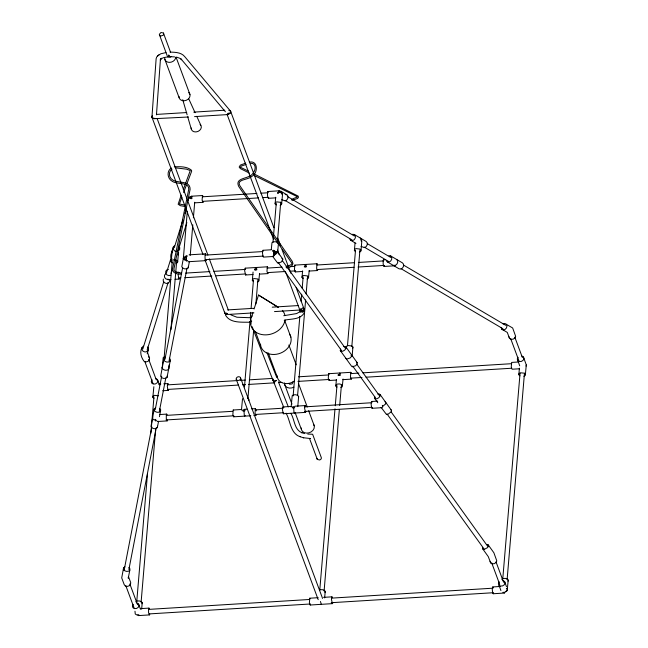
<?xml version="1.0" encoding="UTF-8"?>
<svg xmlns="http://www.w3.org/2000/svg" width="648" height="648" viewBox="0 0 648 648"><rect width="100%" height="100%" fill="white"/><g stroke="black" fill="none" stroke-linecap="round" stroke-linejoin="round"><path stroke-width="0.97" d="M168.853 55.112L168.893 56.611M172.068 250.995L171.979 252.971M178.459 252.647L177.933 255.037M143.321 346.081L142.017 347.579L141.928 349.547L143.087 351.24L145.055 352.002L147.072 351.548L148.376 350.05L148.457 348.073L147.687 346.947M163.337 279.053L163.247 281.021L164.414 282.714L166.374 283.476L168.391 283.022L169.695 281.524L169.784 279.547M174.596 245.568L173.291 247.066L173.202 249.035L174.361 250.727L176.329 251.489M179.739 247.568L179.65 249.537L178.346 251.035L177.001 251.335M188.349 200.362L188.438 198.393L189.743 196.887L191.759 196.433M147.282 351.864L149.558 357.988L149.445 359.729L148.141 361.228L146.148 361.916L144.229 361.519C141.215 357.656 139.401 352.18 142.017 347.579M155.35 118.463L152.685 118.252L151.94 117.239L156.136 58.668L156.703 56.992L158.104 55.493M156.46 114.874L160.445 59.073L160.348 60.232L161.563 58.231L160.421 59.195L163.482 57.68M151.94 117.239L152.045 116.081M153.9 398.366L152.847 397.289L153.859 386.726M136.769 601.385L147.517 473.518M150.903 433.253L151.413 427.21M151.575 425.193L153.949 397.005M141.11 602.243L155.601 429.875M141.653 609.169L142.212 602.591L141.159 601.514L139.239 600.923L137.182 601.044L135.772 601.838M172.182 262.918L171.129 261.841L172.141 251.278M164.195 357.153L172.23 261.549M170.91 329.702L176.669 261.274M169.079 364.929L168.626 368.915M176.159 263.38L177.56 262.586L178.573 252.031M181.448 273.829C179.188 274.922 171.931 273.464 172.554 268.985L188.762 189.216C188.957 181.586 177.082 184.802 172.23 181.278C167.33 178.646 166.398 170.967 171.428 168.018M187.329 211.232L183.344 258.617L184.437 259.937L187.709 260.634M186.235 256.746L186.235 259.305M190.237 255.385L192.804 224.816M193.396 217.817L194.708 202.241M170.068 52.115C175.187 52.213 181.553 52.35 184.947 56.894L230.607 111.245L229.692 113.505L227.302 114.032M241.453 410.111L242.53 398.714M253.4 281.58L252.347 280.495L253.06 272.039M244.482 386.921L249.99 321.408M250.331 317.374L250.752 312.336M251.092 308.31L253.465 280.09M243.94 410.038L244.304 415.546L244.766 416.129L245.147 415.409M255.717 269.949L256.244 267.486L256.705 268.07M247.901 398.739L253.66 330.205M255.863 304.001L257.896 279.815M257.377 282.042L258.787 281.248L259.556 273.505M271.293 249.456L271.982 242.652L273.391 241.858L275.449 241.736L277.368 242.32L278.421 243.405L277.627 252.809L276.583 251.724L274.655 251.132L272.597 251.262L272.678 250.387L273.699 250.331L274.064 255.83M276.178 204.914L275.125 203.837L275.684 197.251M272.962 242.384L276.242 203.375M274.306 253.012L274.46 251.132M277.32 243.032L280.754 202.184M280.155 205.376L281.564 204.582L282.577 194.019L281.524 192.942L279.596 192.351L277.546 192.48L277.474 193.347L278.494 193.29L279.021 190.828L279.482 191.403M273.173 380.587L274.226 381.194L276.453 380.53L274.898 381.235L273.626 380.967L272.905 380.084L273.002 378.918L273.173 380.587L283.856 407.576M286.586 267.357C283.249 266.101 294.889 265.615 291.114 262.092L238.764 186.551C234.22 177.269 249.043 179.229 252.639 173.753C256.381 169.663 256.09 163.053 250.816 163.288M292.264 199.835C289.842 199.9 295.35 197.681 297.092 197.211L297.286 196.676L254.729 175.77M293.107 381.704L292.151 383.916L289.624 384.248L288.919 383.414M291.122 407.049L292.208 395.661L293.609 394.859L295.666 394.737L297.586 395.329L298.639 396.406L297.78 406.644M303.07 278.519L302.025 277.441L302.576 270.856M293.139 395.952L299.83 316.337M300.17 312.304L300.34 310.287M301.101 301.215L301.693 294.16M302.203 288.117L303.134 277.028M293.617 406.985L293.981 412.484L294.443 413.068L294.816 412.347M305.394 266.887L305.913 264.433M297.57 395.677L305.621 299.935M306.131 293.892L307.565 276.753M307.047 278.98L308.456 278.186L309.226 270.451M336.895 387.099L335.85 386.022L336.401 379.436M319.756 590.239L335.008 408.791M335.267 405.769L336.96 385.609M339.22 375.467L339.738 373.013L340.2 373.588M324.105 590.968L339.358 409.528M339.698 405.494L341.399 385.333M324.656 597.902L325.207 591.324L324.154 590.239L322.234 589.648L320.177 589.777M340.872 387.561L342.282 386.767L343.051 379.023M355.452 251.635L354.399 250.549L355.031 243.032M347.466 345.862L355.501 250.266M351.815 346.599L359.94 249.99M346.251 347.474L346.469 346.316L347.879 345.522L351.856 345.983L352.909 347.061L352.115 356.465L351.062 355.388M359.429 252.096L360.839 251.303L361.058 250.144L361.843 240.74L360.79 239.663M519.899 375.832L518.846 374.747L519.396 368.169M502.759 578.964L520.044 373.329M507.117 579.579L524.467 373.183L520.474 372.794L519.064 373.588L518.846 374.747M501.771 579.304L503.18 578.502L505.238 578.38L507.157 578.972L508.21 580.049L507.198 590.611L505.788 591.405M523.876 376.294L525.285 375.5L526.289 364.937L523.43 356.967L521.859 356.044M168.812 367.781L168.618 369.206L167.233 370.146L165.2 370.259L163.28 369.481L162.219 368.129L162.421 366.711M183.465 257.993L183.344 258.617L183.578 257.159L181.796 266.765L182.858 268.118L184.777 268.896L186.81 268.782L188.195 267.843L189.418 261.476M184.575 257.702L184.437 258.649L186.422 260.067M124.959 566.887L123.582 567.826L123.379 569.244L124.448 570.596L126.36 571.374L128.393 571.261L129.778 570.321L129.973 568.904L128.912 567.543M152.717 416.948L152.523 418.365L153.584 419.718L156.857 420.414M155.682 407.811L154.297 408.758L154.103 410.176L155.164 411.529L157.075 412.298L159.116 412.193L160.493 411.253L160.696 409.828L159.635 408.475M165.378 357.583L164.001 358.522L163.806 359.948L164.867 361.301L166.779 362.07L168.82 361.965L170.197 361.017L170.392 359.6L169.331 358.247M154.297 408.758L150.944 426.554L152.005 427.907L153.916 428.676L155.957 428.571L157.334 427.623L157.529 426.206M164.001 358.522L160.639 376.318L161.7 377.671L163.62 378.44L165.653 378.335L167.038 377.395L167.233 375.97M188.195 267.843L188.39 266.425M188.285 199.827L188.503 198.669L189.913 197.875L191.97 197.745L191.897 198.62L190.868 198.685L191.387 196.223L202.484 195.542L202.946 196.117M162.308 367.546L162.186 368.161L163.199 357.599L164.608 356.805M184.421 258.674L184.567 257.896L186.187 257.321M171.129 261.841L171.347 260.682L172.757 259.889L174.806 259.759L176.734 260.35L177.787 261.428M152.847 397.289L153.066 396.131L154.475 395.337L158.452 395.798M169.42 359.51L169.638 358.352M134.978 611.242L135.262 614.02L136.833 614.944L138.891 614.814M141.993 603.75L142.212 602.591M252.347 280.495L252.566 279.337L253.976 278.543L257.953 279.005L259.006 280.09M275.125 203.837L275.343 202.678L276.753 201.876L280.73 202.346L281.783 203.423M248.751 400.626L248.97 399.468L247.917 398.382M302.025 277.441L302.243 276.283L303.645 275.481L307.622 275.951L308.675 277.028M298.42 397.564L298.639 396.406M354.399 250.549L354.618 249.391L356.027 248.597L360.005 249.059L361.058 250.144M335.85 386.022L336.069 384.855L337.47 384.062L339.528 383.94L341.447 384.531L342.5 385.609M352.69 348.219L352.909 347.061M324.988 592.483L325.207 591.324M526.071 366.096L526.289 364.937M507.992 581.207L508.21 580.049M123.582 567.826L121.711 577.911L124.214 584.634L125.275 585.995L127.17 586.432L129.179 585.8L130.532 584.334L130.71 582.584L128.482 576.607L128.255 578.21L129.778 570.321M124.1 570.378L151.818 426.87M155.237 409.601L161.7 376.115M164.94 359.356L182.663 267.567M159.368 411.269L165.831 377.776M169.071 361.017L186.989 268.248M128.895 569.519L156.298 427.599M157.334 427.623L158.566 421.257M159.44 416.705L160.493 411.253M167.038 377.395L170.197 361.017M273.821 251.926L276.113 252.615L273.95 254.672M273.837 255.32L275.651 254.316L276.947 252.817L277.239 251.392L282.812 259.143L282.52 260.569L281.216 262.067L277.765 263.185L272.476 256.179M343.691 346.615L345.327 346.494L346.162 347.304L357.291 362.799L356.999 364.225L355.703 365.723L352.245 366.841L351.419 366.039L340.281 350.544L340.573 349.118M346.162 347.304L345.87 348.729L344.566 350.228L342.752 351.232L341.115 351.346L340.281 350.544M377.776 402.724L374.439 398.075L374.73 396.649M377.849 394.146L379.485 394.033L380.311 394.834L380.02 396.26L378.724 397.759L376.909 398.763L375.273 398.885L374.439 398.075M380.311 394.834L391.449 410.33L391.157 411.755L388.039 414.258L386.402 414.372L381.121 407.373M351.726 355.055L351.435 356.481L350.131 357.98L346.68 359.097L345.854 358.287M250.922 317.755L250.825 322.299M173.291 247.066L170.845 254.931L170.756 256.9L171.914 258.593M166.487 272.759L171.291 257.321M174.28 247.706L182.914 219.972M184.996 213.273L186.187 209.45M142.827 348.964L163.661 282.01M147.137 350.05L168.156 282.479M171.023 273.44L171.923 270.548M178.224 250.314L186.851 222.572M147.218 353.751L148.376 350.05M252.898 312.725L251.424 317.374A17.771 14.264 -20.4 0 1 252.104 315.876M254.081 309.007L258.52 295.067L277.587 306.877M181.205 195.105L178.151 204.225L180.322 205.675L185.304 206.558M183.303 189.556L190.261 170.554L186.567 169.168L175.973 167.897M181.861 197.162L179.431 203.966L184.607 205.084M183.603 192.537L186.397 185.15M187.102 183.295L191.638 171.283L191.541 170.286C187.07 166.39 179.901 166.544 174.296 166.852M181.57 273.083C179.172 272.606 173.251 272.533 173.915 269.058L190.123 189.297C190.204 180.355 178.241 183.36 172.959 180.12C168.545 177.714 168.221 171.574 172.036 169.209M152.45 115.838L151.932 116.972L152.264 118.049L203.059 254.648M152.053 379.841L151.276 381.534L151.77 383.154L153.349 384.078L155.407 383.948L157.156 382.822L157.926 381.121L157.432 379.509L155.852 378.586M133.172 604.357L132.403 606.05L132.897 607.67L134.476 608.594L136.534 608.464L138.283 607.338L139.053 605.637L138.559 604.025L136.979 603.102M518.052 357.299L517.274 358.992L519.712 365.845M499.179 581.815L498.401 583.508L500.92 590.571M191.176 197.956L191.427 197.478M202.484 195.542L202.095 200.102L202.929 202.346L203.31 201.625M178.232 272.986L178.605 272.273L179.067 272.849M175.025 279.32L179.059 279.077L179.431 278.356M205.894 254.421L205.432 253.838L205.052 254.559L205.043 258.398L205.878 260.642L206.25 259.921M279.021 190.828L267.932 191.508L267.551 192.229L267.543 196.069L268.377 198.312L275.846 197.851M168.294 384.175L167.832 383.6L167.306 386.062L167.816 389.821L168.278 390.404L168.658 389.683M268.377 198.312L268.758 197.591M278.81 192.561L279.061 192.083L279.369 192.472M167.144 414.688L166.682 414.104L166.309 414.825L166.301 418.673L167.135 420.908L167.508 420.188M267.794 267.389L267.332 266.806L245.155 268.175L244.628 270.629L245.6 274.979L253.068 274.517M245.6 274.979L245.981 274.258M271.391 249.772L262.991 250.29L262.464 252.752L262.975 256.511L263.436 257.094L273.521 256.478M274.12 250.865L274.112 255.012M267.332 266.806L266.952 271.366L267.786 273.61L268.159 272.889M250.719 317.763L250.371 319.399L251.019 322.299M317.463 264.327L317.002 263.744L294.824 265.113L294.443 269.673L295.269 271.917L302.738 271.455M295.269 271.917L295.65 271.196M241.631 409.487L233.231 410.006L232.843 414.574L233.677 416.81L250.816 415.757M233.677 416.81L234.058 416.089M317.002 263.744L316.621 268.312L317.455 270.548L317.828 269.835M149.421 608.691L148.959 608.116L148.578 608.828L148.57 612.676L149.405 614.92L149.785 614.199M256.244 410.881L255.409 408.637L255.029 413.205L255.863 415.441L256.235 414.728M291.3 406.434L282.901 406.944L282.374 409.406L283.346 413.748L305.532 412.387L305.905 411.666M283.346 413.748L283.727 413.035M305.54 406.166L305.078 405.583L304.56 408.046L305.532 412.387M385.568 259.524L383.551 259.646L383.171 260.366L383.162 264.214L383.997 266.45L395.094 265.769L394.632 265.186M383.997 266.45L384.377 265.737M351.289 372.908L350.827 372.325L328.649 373.694L328.269 378.254L329.095 380.498L336.563 380.036M329.095 380.498L329.476 379.777M350.827 372.325L350.447 376.893L351.281 379.129L351.653 378.416M377.679 401.112L371.628 401.485L371.101 403.947L371.612 407.705L372.074 408.289L382.158 407.665M372.074 408.289L372.454 407.568M318.176 597.691L309.776 598.209L309.388 602.77L310.222 605.013L332.408 603.644L332.78 602.932M310.222 605.013L310.603 604.292M332.416 597.424L331.954 596.84L331.436 599.303L332.408 603.644M500.24 586.481L492.772 586.934L492.253 589.397L492.764 593.163L493.225 593.738L504.314 593.058L504.687 592.337M493.225 593.738L493.598 593.025M303.872 313.43C299.708 319.869 290.677 318.678 284.229 320.25M165.864 273.618L164.56 275.125L164.479 277.093L165.637 278.778L167.597 279.547L168.942 279.239M273.699 254.17L276.583 251.724M157.553 55.963L160.842 53.768L165.953 52.585M158.347 55.291L158.865 54.853M251.716 321.092L249.78 322.007M299.773 311.793L296.638 313.559L283.735 315.73M171.161 56.578L169.995 57.332L167.573 56.797M183.562 257.45L184.972 256.657L187.029 256.535L187.102 255.66L186.073 255.725L186.438 261.225M382.474 406.507L385.592 404.012L385.876 402.586L385.05 401.776M245.746 163.118L240.368 165.086L239.153 167.071L240.424 168.626L249.367 173.097M246.078 164.438L241.161 166.123L240.432 167.289L248.459 171.161M292.078 200.337L297.61 198.458L298.485 197.284L298.169 196.093L253.822 173.842M286.408 267.859C289.583 267.859 294.872 265.154 292.272 261.363L239.922 185.822C236.01 179.123 247.86 180.168 251.878 176.377C258.212 173.105 258.155 160.137 249.342 162.154M503.091 323.911L504.889 323.482L512.657 327.985L515.662 336.353L514.885 338.045L513.135 339.171L511.078 339.301L509.498 338.377L507.287 332.416L501.722 329.144L501.139 327.41M190.326 197.924L191.67 197.624M168.431 269.39L167.087 269.69L165.783 271.188L165.702 273.156L166.86 274.849L168.82 275.611L170.837 275.157M164.163 57.534L168.318 56.773M168.164 56.173L169.533 56.084M156.678 114.404L186.729 112.549M193.744 112.12L224.791 110.209M154.686 118.584L152.264 118.049M227.788 114.08L230.324 113.246L230.842 112.112L230.51 111.035L229.457 110.419M188.519 116.996L153.989 118.714M194.554 116.624L228.776 114.518L228.218 113.019M202.508 196.798L256.9 193.452M260.925 193.201L267.98 192.764M202.524 201.35L258.552 197.899M262.553 197.656L267.559 197.348M194.53 202.856L202.929 202.346M189.143 254.842L205.432 253.838M205.286 255.109L262.319 251.594M204.914 259.686L263.339 256.09M187.896 261.752L205.878 260.642M175.584 272.46L178.605 272.273M185.701 273.091L209.903 271.601M213.937 271.358L245.187 269.43M267.211 268.078L282.107 267.154M290.061 266.668L294.03 266.425M317.042 265.008L354.351 262.707M358.385 262.456L383.592 260.909M178.848 278.073L180.841 277.952M184.842 277.7L211.823 276.04M215.816 275.797L244.79 274.007M267.389 272.622L285.42 271.504M290.434 271.196L295.439 270.888M317.042 269.56L354.011 267.284M358.004 267.041L383.989 265.437M170.991 279.572L167.962 279.758L167.5 279.175M259.386 274.128L267.786 273.61M309.056 271.067L317.455 270.548M227.667 309.914L253.619 308.318M272.241 307.168L298.153 305.573M300.461 309.493L302.997 308.651L303.515 307.525L296.128 287.469M228.274 314.434L253.919 312.854M274.501 311.583L300.453 309.987M158.76 384.159L160.777 384.029M163.798 383.843L167.832 383.6M518.708 361.989L511.645 362.418L511.264 366.987L512.098 369.222L519.566 368.769M167.84 384.855L237.217 380.587M240.238 380.4L245.26 380.093M249.286 379.841L272.411 378.416M298.55 376.804L328.714 374.949M350.835 373.588L358.879 373.094M362.904 372.843L511.718 363.682M167.945 389.408L238.496 385.058M242.53 384.815L245.552 384.629M248.581 384.442L274.784 382.822M278.818 382.579L281.839 382.393M297.967 381.397L329.208 379.477M350.941 378.132L362.03 377.452M366.063 377.201L511.207 368.267M162.68 390.744L168.278 390.404M342.881 379.647L351.281 379.129M159.627 414.542L166.682 414.104M244.32 409.325L247.01 409.155M251.675 408.872L255.409 408.637M294.889 406.207L305.078 405.583M166.625 415.368L232.567 411.31M255.166 409.917L283.216 408.191M304.819 406.863L371.766 402.732M166.01 419.961L233.564 415.805M255.587 414.445L283.403 412.736M304.414 411.44L371.968 407.276M157.051 421.532L167.135 420.908M253.846 415.57L255.863 415.441M140.559 608.634L148.959 608.116M323.555 597.359L331.954 596.84M148.773 609.387L309.031 599.513M331.768 598.112L493.039 588.182M149.267 613.907L310.141 604.001M331.258 602.705L493.144 592.734M502.84 592.402L504.889 592.272L506.639 591.146L507.416 589.453L506.363 588.368M149.405 614.92L138.316 615.6L137.854 615.017M307.735 434.087L312.62 434.241L321.092 457.018L321.424 458.104L320.906 459.23L319.739 459.983L317.317 459.448L309.509 438.453L310.351 438.518L303.394 437.748M250.825 317.755L236.917 317.236L230.947 314.912M250.201 322.283C242.06 321.926 229.967 323.636 225.35 314.815M170.06 56.668L174.587 56.894M228.785 110.371L229.951 110.468L230.607 111.245M279.239 191.047L280.949 191.273L286.87 194.764L287.931 196.117L287.939 198.086L286.886 199.908L285.177 200.896L281.775 199.673M279.199 192.229L280.341 192.383M285.161 194.538L286.87 194.764M352.585 234.276L354.294 234.503L366.144 241.485L367.205 242.838L367.214 244.798L366.161 246.629L364.451 247.617L361.041 246.394M349.831 239.055L350.892 240.408L352.601 240.635L354.31 239.647L355.363 237.816L355.355 235.856L354.294 234.503M388.93 255.693L390.647 255.919L402.489 262.902L403.558 264.254L403.558 266.223L402.505 268.045L400.796 269.041L399.087 268.815L387.237 261.833L386.176 260.48M387.237 261.833L388.954 262.051L390.663 261.063L391.716 259.241L391.708 257.272L390.647 255.919M393.166 265.324L394.875 265.55L396.584 264.554L397.637 262.732L397.629 260.763L396.568 259.411M176.766 57.17L179.925 58.32L181.683 59.729L181.027 58.96L225.415 111.788M486.923 544.482L488.203 544.871L493.881 552.768L496.789 560.868L496.012 562.561L494.262 563.687L492.205 563.817L490.625 562.893L488.309 556.673L482.857 549.075L482.598 547.884M482.857 549.075L484.129 549.464L487.596 547.592L488.454 546.053L488.203 544.871M286.068 413.157C290.547 420.876 290.264 433.65 300.34 436.752M304.439 433.544L301.409 432.556L301.976 432.734C294.176 429.778 294.686 419.54 290.895 413.4M299.781 436.574L303.693 437.846M291.956 199.122L287.315 196.49M501.722 329.144L503.204 329.945L505.003 329.508L506.436 328.01L506.955 326.009L506.372 324.284M170.546 52.213L163.409 33.016L160.988 32.481L159.303 34.368L167.111 55.558M159.635 35.446L160.68 36.061L163.223 35.227L163.733 34.093L163.409 33.016M517.768 360.612L519.348 361.535L521.405 361.406L523.155 360.28L523.932 358.587L523.43 356.967M302.794 307.614L303.847 308.229L304.179 309.307L303.661 310.441L301.126 311.275L300.073 310.659L299.741 309.582M224.937 313.462L225.982 314.078L227.659 313.802L225.391 313.851L224.662 312.96L224.734 312.093L224.937 313.462L205.181 260.342M502.978 580.559L504.557 581.483L506.501 586.715M498.895 585.128L500.475 586.051L502.532 585.922L504.282 584.796L505.051 583.103L504.557 581.483M293.414 200.086L354.391 236.018M367.408 243.689L390.768 257.459M403.315 264.959L505.651 325.272M401.112 268.726L502.921 328.73M285.039 200.426L352.115 239.963M364.265 247.123L388.5 261.403M350.892 240.408L355.971 243.397M258.52 295.067L278.486 307.444M169.395 56.578L168.342 55.145M281.977 258.333L282.812 259.143M356.465 361.989L357.291 362.799M390.614 409.52L391.449 410.33M524.451 373.256L525.504 374.341M148.441 356.667L149.558 357.988M383.551 259.646L384.013 260.229M267.932 191.508L268.394 192.092M294.824 265.113L295.286 265.696M262.991 250.29L263.453 250.873M301.45 309.93L300.891 308.432M371.628 401.485L372.09 402.068M191.387 196.223L191.849 196.806M503.852 592.475L504.314 593.058M245.155 268.175L245.616 268.75M328.649 373.694L329.111 374.277M492.772 586.934L493.233 587.517M226.97 314.515L226.411 313.016M282.901 406.944L283.362 407.527M179.059 279.077L178.087 274.728M233.231 410.006L233.693 410.589M321.319 604.333L320.444 601.49M309.776 598.209L310.238 598.793M360.223 237.994L361.284 239.347L361.284 241.307M280.949 191.273L282.01 192.626L282.018 194.594M303.418 307.93L304.155 308.877L304.058 310.036L303.159 310.975L301.806 311.324L299.765 310.011M391.157 411.926L487.62 546.175M282.091 260.221L345.433 348.373M356.603 363.909L379.566 395.871M278.17 262.375L341.512 350.528M352.682 366.071L375.646 398.034M387.026 413.951L484.477 549.569M188.56 98.415L195.105 112.712M196.741 116.284L200.823 125.226M266.936 352.674L276.736 377.436M278.405 381.842L288.328 406.904M272.905 380.084L252.161 326.697M514.828 337.187L522.401 357.566M510.6 338.402L519.008 361.025M496.02 561.881L503.593 582.26M491.654 562.739L499.713 584.407M230.51 111.035L273.901 227.707M277.781 238.14L280.608 245.73M282.018 249.529L290.839 273.245M227.092 114.413L270.127 230.137M270.832 232.041L273.659 239.63M277.538 250.063L279.304 254.802M286.003 272.824L299.408 308.877M284.683 320.493L290.879 337.154M288.862 345.019L296.225 364.816M298.534 383.551L307.257 406.993M308.651 410.743L314.231 425.744M176.021 57.073L189.969 94.568M164.803 59.219L179.091 97.645M284.634 384.377L291.956 404.069M295.091 412.509L301.369 429.389M268.288 352.933L277.401 377.444M255.498 331.833L260.658 345.716A15.73 12.628 -20.4 0 0 280.633 353.095A15.73 12.628 -20.4 0 0 289.607 334.109M250.468 322.137L251.149 323.959M157.091 118.463L186.729 198.15M187.434 200.046L207.895 255.061M209.304 258.86L228.355 310.084M240.586 377.978A2.276 1.823 -20.4 0 1 237.678 380.449A2.276 1.823 -20.4 0 1 236.949 377.363A2.276 1.823 -20.4 0 1 240.586 377.978L322.566 598.42M236.22 379.218L318.2 599.651M157.432 379.509L159.457 384.953M148.659 359.276L156.362 379.995M144.771 361.414L153.041 383.64M138.559 604.025L140.503 609.258M129.851 583.97L137.562 604.706M125.834 585.751L134.104 607.978M509.004 336.758L509.498 338.377M490.131 561.273L490.625 562.893M304.252 309.315L304.584 310.392L304.066 311.526L302.899 312.271L300.478 311.745L300.146 310.667M316.985 458.371L317.317 459.448M182.736 99.687L187.142 114.842M187.693 116.737L191.273 129.057M382.336 405.365L382.709 407.025M155.212 419.353L155.577 421.014M260.545 344.169L260.658 345.716M181.618 272.97L181.432 274.323M285.071 320.031A17.771 14.264 -20.4 0 1 266.053 334.87A17.771 14.264 -20.4 0 1 250.509 321.214M282.358 310.351A17.771 14.264 -20.4 0 1 284.918 315.309M294.394 381.016A11.073 8.894 -20.4 0 1 283.192 383.146A11.073 8.894 -20.4 0 1 277.206 375.889M293.925 387.148A6.691 5.37 -20.4 0 1 284.529 382.96M313.689 424.448A6.691 5.37 -20.4 0 1 309.039 432.815A6.691 5.37 -20.4 0 1 301.271 427.972M175.762 57.34A5.662 4.544 -20.4 0 1 169.849 62.362A5.662 4.544 -20.4 0 1 164.714 58.02M188.714 92.551A5.662 4.544 -20.4 0 1 186.284 100.302A5.662 4.544 -20.4 0 1 179.01 96.447M200.094 124.384A5.192 4.172 -20.4 0 1 197.867 131.487A5.192 4.172 -20.4 0 1 191.192 127.956M242.911 410.103L242.838 410.978L244.895 410.848L244.968 409.981L242.911 410.103M254.761 269.139L254.688 270.014L256.746 269.884L256.819 269.017L254.761 269.139M292.588 407.049L292.515 407.916L294.573 407.795L294.646 406.92L292.588 407.049M304.439 266.085L304.366 266.952L306.423 266.83L306.496 265.955L304.439 266.085M338.264 374.666L338.191 375.532L340.249 375.411L340.322 374.536L338.264 374.666"/></g></svg>
